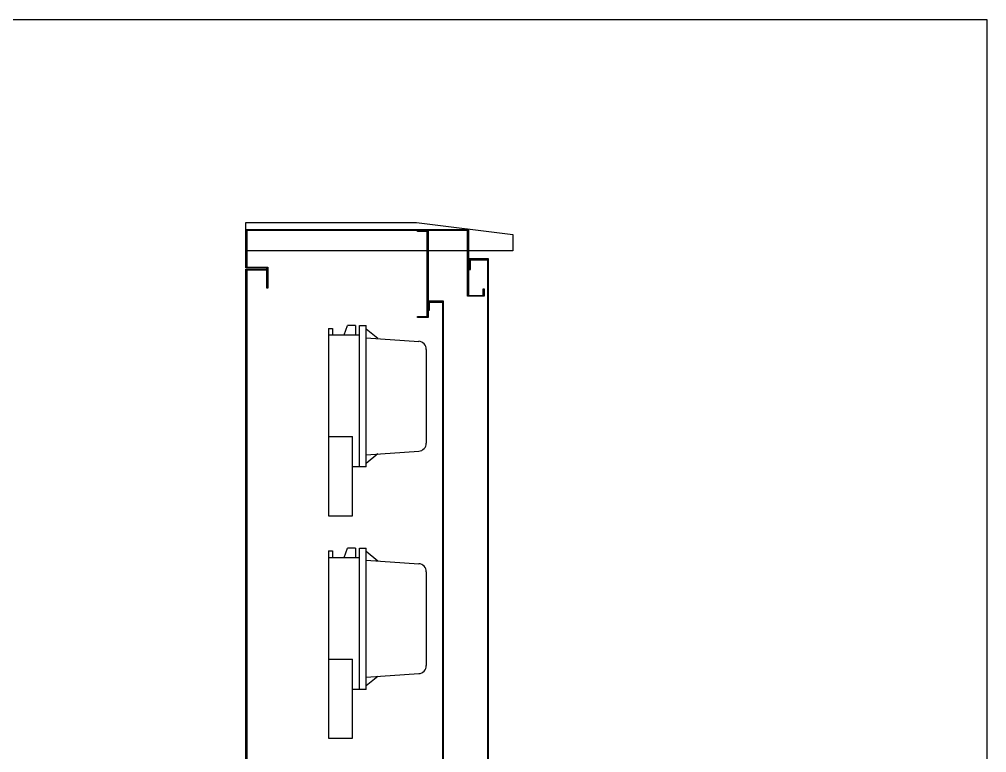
# Model space of a CAD drawing. Header units: millimetres. Extents: x 0 to 3953, y 0 to 2795.
# Drawn here: x 2757 to 3953, y 1889 to 2795 of the extents above; entities that cross this region are included whole.
import ezdxf

# ---------------------------------------------------------------- set-up
doc = ezdxf.new("R2010")
doc.units = ezdxf.units.MM
doc.layers.add('FIRE PROTECTION', color=1, linetype='Continuous')
doc.styles.add('Arial', font='arial.ttf')

# ---------------------------------------------------------------- blocks, each defined once
blk = doc.blocks.new('KHUNG CHUẨN')
at = {"color": 7}
blk.add_lwpolyline([(16919.25, -26555.16), (19889.25, -26555.16), (19889.25, -28655.16), (16919.25, -28655.16)], close=True, dxfattribs=at)
at = {"color": 3, "style": 'Arial'}
for tag, p in [('#01', (17055.57, -28580.1)), ('#02', (17431.39, -28580.1)), ('#03', (18030.58, -28580.1)), ('#08', (18751.7, -28580.1)), ('#10', (19064.78, -28580.1)), ('#11', (19060.3, -28625.69)), ('#12', (19806.46, -28628.91)), ('#04', (17024.77, -28634.62)), ('#05', (17308.45, -28633.02)), ('#06', (17632.65, -28633.73)), ('#07', (18002.01, -28634.74)), ('#09', (18753.85, -28632.6))]:
    blk.add_attdef(tag, p, '', height=20, dxfattribs=at)
blk = doc.blocks.new('Congto1P-2')
at = {"color": 126}
for p, q in [((0, 231.6), (0, 0)), ((0, 231.6), (5, 231.6)), ((5, 231.6), (5, 223.5)), ((19.3, 223.5), (23.7, 235)), ((33.7, 235), (23.7, 235)), ((33.7, 235), (33.7, 223.5)), ((38.5, 60.2), (38.5, 235)), ((38.5, 235), (46.5, 235)), ((46.5, 60.2), (46.5, 235)), ((61, 218.9), (46.5, 230.7)), ((0, 223.5), (38.5, 223.5)), ((46.5, 219.8), (111.7, 215.5)), ((121, 205.6), (121, 89.7)), ((0, 97.7), (30, 97.7)), ((30, 0), (30, 97.7)), ((46.5, 75.4), (111.7, 79.7)), ((61, 76.3), (46.5, 64.5)), ((46.5, 60.2), (30, 60.2)), ((0, 0), (30, 0))]:
    blk.add_line(p, q, dxfattribs=at)
for centre, start, end in [((111, 205.6), 0, 86.2106), ((111, 89.7), 273.7894, 0)]:
    blk.add_arc(centre, 10, start, end, dxfattribs=at)

msp = doc.modelspace()

# ---------------------------------------------------------------- linework, layer by layer
at = {"color": 7}
for points in [[(3331.8, 2461.9), (3331.8, 2452.7), (3311.4, 2452.7), (3311.4, 2533.9), (3038.5, 2533.9), (3038.5, 2488.9), (3064.7, 2488.9), (3064.7, 2462.7), (3063.5, 2462.7), (3063.5, 2462.7), (3063.5, 2462.7), (3063.5, 2487.7), (3037.3, 2487.7), (3037.3, 2535.1), (3312.6, 2535.1), (3312.6, 2453.9), (3330.6, 2453.9), (3330.6, 2461.9)], [(3315.1, 2485.9), (3315.1, 2497.9), (3336.1, 2497.9), (3336.1, 1137.3), (3315.1, 1137.3), (3315.1, 1149.3), (3313.9, 1149.3), (3313.9, 1136.1), (3337.3, 1136.1), (3337.3, 2499.1), (3313.9, 2499.1), (3313.9, 2485.9)], [(3062.5, 2485), (3038.5, 2485), (3038.5, 1185.2), (3062.5, 1185.2), (3062.5, 1184), (3037.3, 1184), (3037.3, 2486.2), (3062.5, 2486.2)]]:
    msp.add_lwpolyline(points, close=True, dxfattribs=at)
at = {"color": 3}
msp.add_lwpolyline([(3249.4, 2427.7), (3261.4, 2427.7), (3261.4, 2532.7), (3249.4, 2532.7), (3249.4, 2533.9), (3262.6, 2533.9), (3262.6, 2426.5), (3249.4, 2426.5)], close=True, dxfattribs=at)
at = {"color": 6}
msp.add_lwpolyline([(3264.4, 2435.5), (3264.4, 2445.5), (3280.4, 2445.5), (3280.4, 1562.5), (3264.4, 1562.5), (3264.4, 1572.5), (3263.2, 1572.5), (3263.2, 1561.3), (3281.6, 1561.3), (3281.6, 2446.7), (3263.2, 2446.7), (3263.2, 2435.5)], close=True, dxfattribs=at)
at = {"layer": 'FIRE PROTECTION', "linetype": 'Continuous'}
msp.add_lwpolyline([(3367.3, 2509.1), (3037.3, 2509.1), (3037.3, 2544.1), (3248.5, 2544.1), (3367.3, 2529.1)], close=True, dxfattribs=at)

# ---------------------------------------------------------------- block references
at = {"color": 3, "xscale": 1.330999999991036, "yscale": 1.330999999991036, "zscale": 1.330999999991036}
msp.add_blockref('KHUNG CHUẨN', (-22519.5, 38140), dxfattribs=at)
at = {"color": 7}
for p in [(3139.4, 2181.5), (3139.4, 1906.5)]:
    msp.add_blockref('Congto1P-2', p, dxfattribs=at)

doc.saveas('drawing.dxf')
